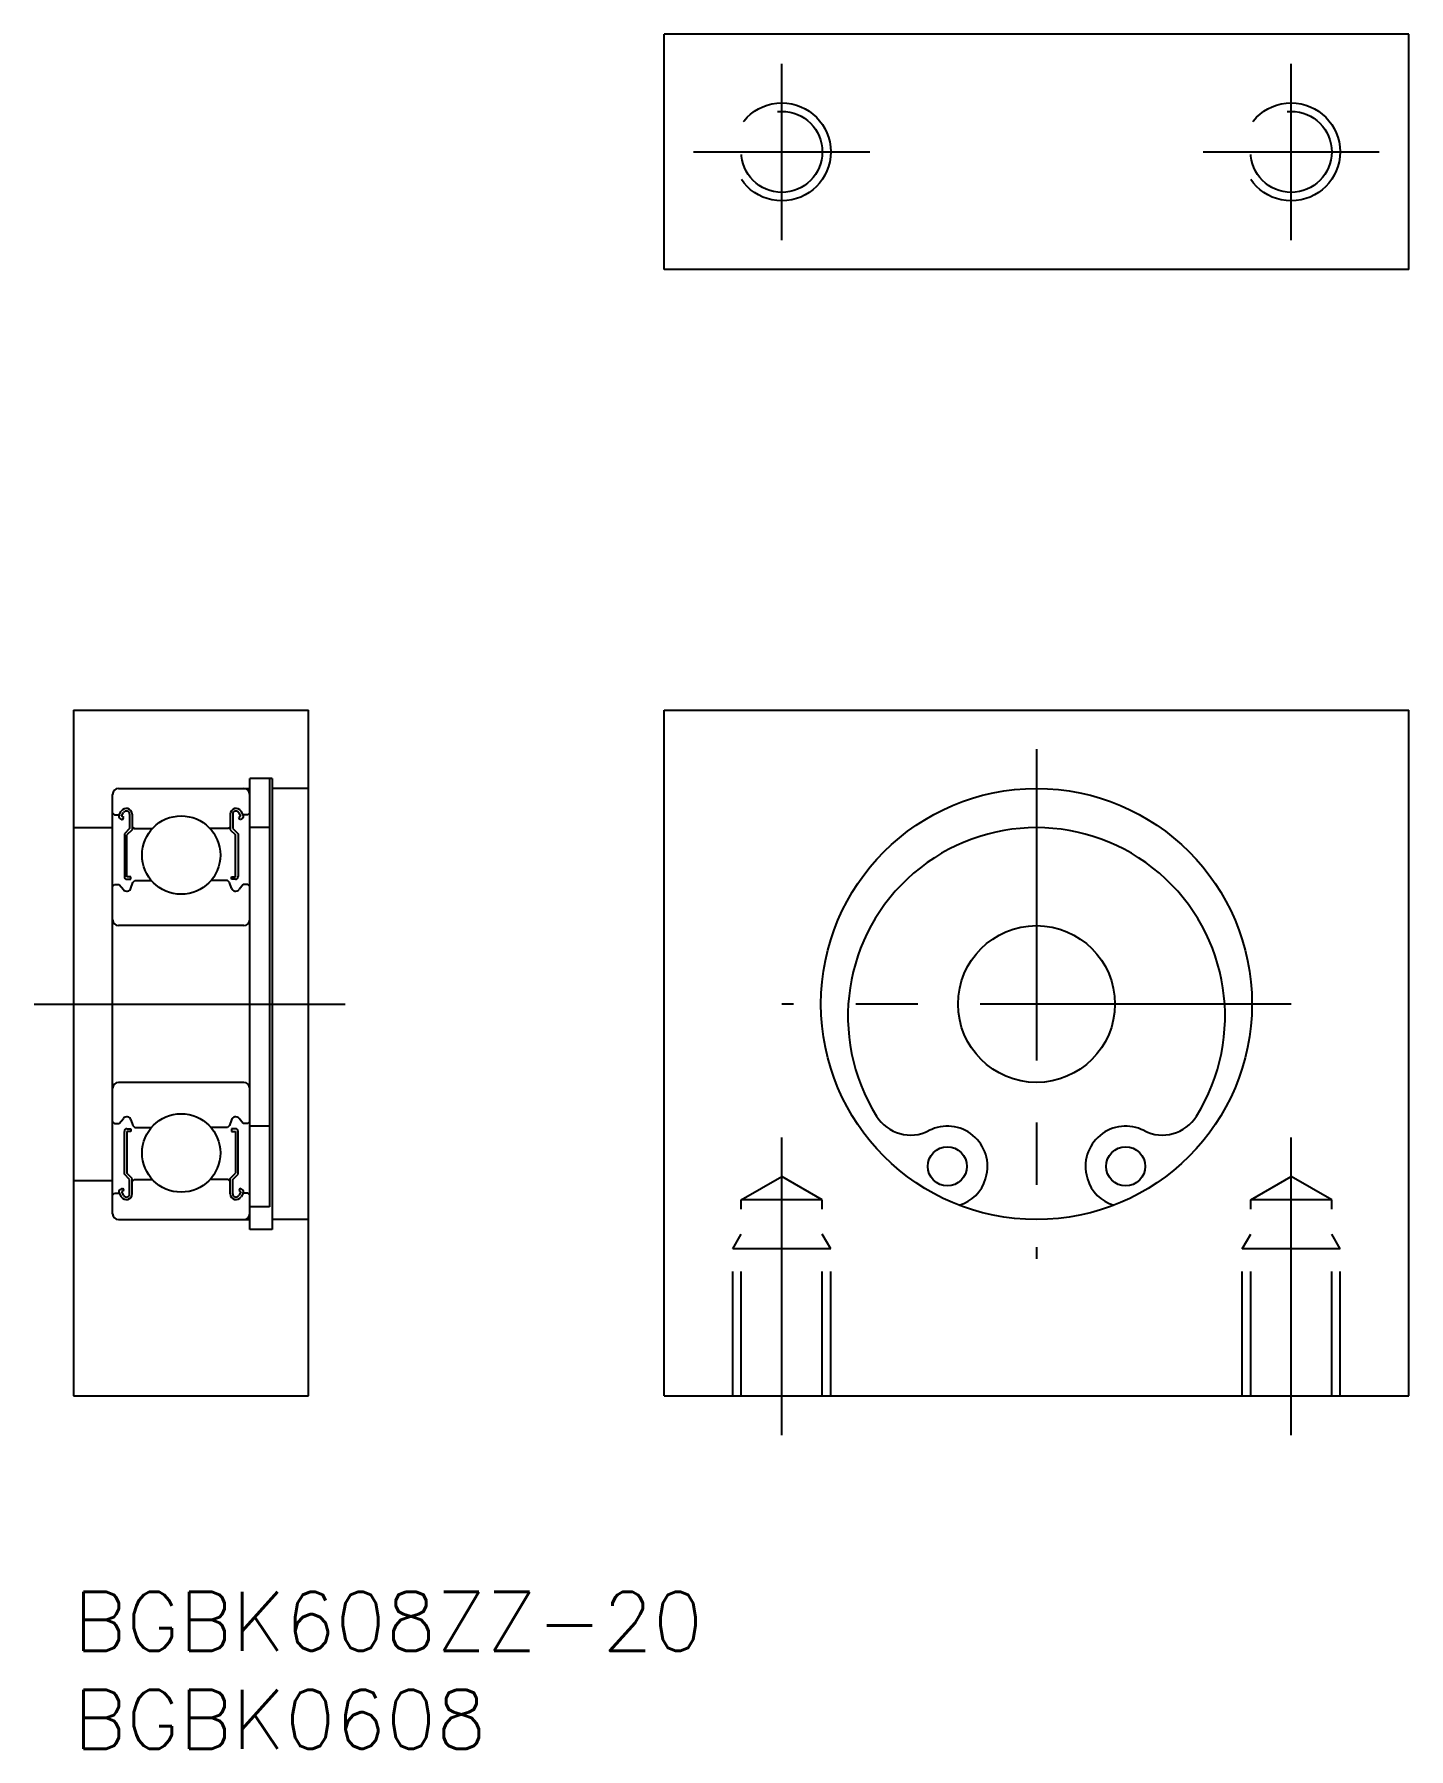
# Model space of a CAD drawing. Extents: x -2 to 68.2, y -8 to 79.5.
import ezdxf

# ---------------------------------------------------------------- set-up
doc = ezdxf.new("R2010")
doc.units = 0
doc.header["$LTSCALE"] = 0.5
doc.linetypes.add('CENTER', pattern=[50.8, 31.75, -6.35, 6.35, -6.35])
doc.linetypes.add('DASHED', pattern=[19.05, 12.7, -6.35])
for name, color, linetype in [('MSM_CENTER', 1, 'CENTER'), ('MSM_CONTINUOUS', 7, 'CONTINUOUS'), ('MSM_DASHED', 4, 'DASHED'), ('MSM_PART_NUMBER', 7, 'CONTINUOUS')]:
    doc.layers.add(name, color=color, linetype=linetype)
doc.styles.get("Standard").update_dxf_attribs({"font": 'txt.shx', "height": 3, "bigfont": 'bigfont.shx'})

# ---------------------------------------------------------------- blocks, each defined once
blk = doc.blocks.new('*U4')
at = {"layer": 'MSM_PART_NUMBER'}
blk.add_text('BGBK608ZZ-20', height=3, dxfattribs=at).set_placement((0, -3))
blk = doc.blocks.new('*U5')
at = {"layer": 'MSM_PART_NUMBER'}
blk.add_text('BGBK0608', height=3, dxfattribs=at).set_placement((0, -8))

msp = doc.modelspace()

# ---------------------------------------------------------------- linework, layer by layer
at = {"layer": 'MSM_CENTER'}
for p, q in [((36.158, 68.984), (36.158, 77.984)), ((62.158, 68.984), (62.158, 77.984)), ((31.658, 73.484), (40.658, 73.484)), ((57.658, 73.484), (66.658, 73.484)), ((49.158, 43), (49.158, 17)), ((-2, 30), (14, 30)), ((62.158, 30), (36.158, 30)), ((36.158, 8), (36.158, 23.193)), ((62.158, 8), (62.158, 23.193))]:
    msp.add_line(p, q, dxfattribs=at)
at = {"layer": 'MSM_CONTINUOUS'}
for p, q in [((30.158, 67.484), (30.158, 79.484)), ((68.158, 79.484), (30.158, 79.484)), ((68.158, 67.484), (68.158, 79.484)), ((68.158, 67.484), (30.158, 67.484)), ((0, 45), (0, 10)), ((0, 45), (12, 45)), ((12, 10), (12, 45)), ((30.158, 10), (30.158, 45)), ((30.158, 45), (68.158, 45)), ((68.158, 10), (68.158, 45)), ((9, 18.5), (9, 41.5)), ((10.15, 41.5), (9, 41.5)), ((10, 41.5), (10, 19.644)), ((10.15, 41.5), (10.15, 18.5)), ((2, 19.3), (2, 40.7)), ((2.3, 41), (9, 41)), ((12, 41), (10.15, 41)), ((2, 39.75), (2.1, 39.65)), ((2.1, 39.65), (2.333, 39.65)), ((2.333, 39.65), (2.443, 39.836)), ((2.382, 39.468), (2.498, 39.401)), ((2.449, 39.583), (2.558, 39.768)), ((2.564, 39.517), (2.449, 39.583)), ((2.498, 39.401), (2.564, 39.517)), ((2.867, 39.684), (2.867, 38.95)), ((3, 39.684), (3, 38.895)), ((8, 39.684), (8, 38.895)), ((8.133, 39.684), (8.133, 38.95)), ((8.436, 39.517), (8.551, 39.583)), ((8.502, 39.401), (8.436, 39.517)), ((8.551, 39.583), (8.442, 39.768)), ((8.618, 39.468), (8.502, 39.401)), ((8.667, 39.65), (8.557, 39.836)), ((8.9, 39.65), (8.667, 39.65)), ((9, 39.75), (8.9, 39.65)), ((0, 39), (2, 39)), ((2.867, 38.95), (2.6, 38.683)), ((2.6, 38.683), (2.6, 36.5)), ((3, 38.895), (2.733, 38.628)), ((2.733, 36.498), (2.733, 38.628)), ((3, 39.05), (3.1, 38.95)), ((3.1, 38.95), (4.024, 38.95)), ((7.9, 38.95), (6.976, 38.95)), ((8, 39.05), (7.9, 38.95)), ((8, 38.895), (8.267, 38.628)), ((8.133, 38.95), (8.4, 38.683)), ((8.267, 36.498), (8.267, 38.628)), ((8.4, 38.683), (8.4, 36.5)), ((10, 39), (9, 39)), ((2, 36), (2.1, 36.1)), ((2.1, 36.1), (2.333, 36.1)), ((2.333, 36.1), (2.548, 35.838)), ((2.731, 36.365), (2.933, 36.365)), ((2.933, 36.498), (2.733, 36.498)), ((2.933, 36.365), (2.933, 36.498)), ((2.933, 35.917), (3.039, 36.206)), ((3.039, 36.206), (3.139, 36.3)), ((3.139, 36.3), (3.98, 36.3)), ((7.861, 36.3), (7.02, 36.3)), ((7.961, 36.206), (7.861, 36.3)), ((8.067, 35.917), (7.961, 36.206)), ((8.067, 36.365), (8.067, 36.498)), ((8.067, 36.498), (8.267, 36.498)), ((8.269, 36.365), (8.067, 36.365)), ((8.667, 36.1), (8.452, 35.838)), ((8.9, 36.1), (8.667, 36.1)), ((9, 36), (8.9, 36.1)), ((8.7, 34), (2.3, 34)), ((8.7, 26), (2.3, 26)), ((9, 24.65), (9, 24.65)), ((2, 24), (2.1, 23.9)), ((2.1, 23.9), (2.333, 23.9)), ((2.333, 23.9), (2.548, 24.162)), ((2.731, 23.635), (2.933, 23.635)), ((2.933, 24.083), (3.039, 23.794)), ((2.933, 23.635), (2.933, 23.502)), ((3.039, 23.794), (3.139, 23.7)), ((3.139, 23.7), (3.98, 23.7)), ((7.861, 23.7), (7.02, 23.7)), ((7.961, 23.794), (7.861, 23.7)), ((8.067, 24.083), (7.961, 23.794)), ((8.269, 23.635), (8.067, 23.635)), ((8.067, 23.635), (8.067, 23.502)), ((8.667, 23.9), (8.452, 24.162)), ((8.9, 23.9), (8.667, 23.9)), ((9, 24), (8.9, 23.9)), ((10, 23.767), (9, 23.767)), ((2.6, 21.317), (2.6, 23.5)), ((2.733, 23.502), (2.733, 21.372)), ((2.933, 23.502), (2.733, 23.502)), ((8.067, 23.502), (8.267, 23.502)), ((8.267, 23.502), (8.267, 21.372)), ((8.4, 21.317), (8.4, 23.5)), ((0, 21), (2, 21)), ((2.867, 21.05), (2.6, 21.317)), ((3, 21.105), (2.733, 21.372)), ((2.867, 20.316), (2.867, 21.05)), ((3, 20.316), (3, 21.105)), ((3, 20.95), (3.1, 21.05)), ((3.1, 21.05), (4.024, 21.05)), ((7.9, 21.05), (6.976, 21.05)), ((8, 20.95), (7.9, 21.05)), ((8, 21.105), (8.267, 21.372)), ((8, 20.316), (8, 21.105)), ((8.133, 21.05), (8.4, 21.317)), ((8.133, 20.316), (8.133, 21.05)), ((46.559, 21.084), (46.576, 21.144)), ((51.74, 21.144), (51.758, 21.084)), ((2, 20.25), (2.1, 20.35)), ((2.1, 20.35), (2.333, 20.35)), ((2.333, 20.35), (2.443, 20.164)), ((2.382, 20.532), (2.498, 20.599)), ((2.564, 20.483), (2.449, 20.417)), ((2.449, 20.417), (2.558, 20.232)), ((2.498, 20.599), (2.564, 20.483)), ((8.502, 20.599), (8.436, 20.483)), ((8.436, 20.483), (8.551, 20.417)), ((8.551, 20.417), (8.442, 20.232)), ((8.618, 20.532), (8.502, 20.599)), ((8.667, 20.35), (8.557, 20.164)), ((8.9, 20.35), (8.667, 20.35)), ((9, 20.25), (8.9, 20.35)), ((10, 19.644), (9, 19.644)), ((2.3, 19), (9, 19)), ((10.15, 18.5), (9, 18.5)), ((12, 19), (10.15, 19)), ((0, 10), (12, 10)), ((30.158, 10), (68.158, 10))]:
    msp.add_line(p, q, dxfattribs=at)
for centre, radius in [((49.158, 30), 11), ((5.5, 37.6), 2), ((49.158, 30), 4), ((5.5, 22.4), 2), ((44.608, 21.717), 1), ((53.708, 21.717), 1)]:
    msp.add_circle(centre, radius, dxfattribs=at)
for centre, radius, start, end in [((2.3, 40.7), 0.3, 90, 180), ((8.7, 40.7), 0.3, 0, 90), ((2.449, 39.583), 0.133, 150.00063, 239.99347), ((2.701, 39.684), 0.299, 0, 149.63077), ((2.701, 39.684), 0.166, 0.00272, 149.53883), ((8.299, 39.684), 0.299, 30.36923, 180), ((8.299, 39.684), 0.166, 30.46117, 179.99728), ((8.551, 39.583), 0.133, 300.00653, 29.99937), ((49.158, 29.375), 9.625, 328.02231, 211.97769), ((2.719, 35.981), 0.224, 220.00096, 343.26048), ((2.733, 36.498), 0.133, 179.29831, 269.00766), ((8.281, 35.981), 0.224, 196.73952, 319.99904), ((8.267, 36.498), 0.133, 270.99234, 0.70169), ((2.3, 34.3), 0.3, 180, 270), ((8.7, 34.3), 0.3, 270, 0), ((2.3, 25.7), 0.3, 90, 180), ((8.7, 25.7), 0.3, 0, 90), ((2.719, 24.019), 0.224, 16.73952, 139.99904), ((2.733, 23.502), 0.133, 90.99234, 180.70169), ((8.281, 24.019), 0.224, 40.00096, 163.26048), ((8.267, 23.502), 0.133, 359.29831, 89.00766), ((42.733, 25.363), 2.05, 211.97769, 297.22239), ((44.608, 21.717), 2.05, 343.74665, 117.22239), ((53.708, 21.717), 2.05, 62.77761, 196.25335), ((55.584, 25.363), 2.05, 242.77761, 328.02231), ((44.639, 21.644), 2, 286.84888, 343.74665), ((53.678, 21.644), 2, 196.25335, 253.15112), ((2.449, 20.417), 0.133, 120.00653, 209.99937), ((2.701, 20.316), 0.299, 210.36923, 0), ((2.701, 20.316), 0.166, 210.46117, 359.99728), ((8.299, 20.316), 0.299, 180, 329.63077), ((8.299, 20.316), 0.166, 180.00272, 329.53883), ((8.551, 20.417), 0.133, 330.00063, 59.99347), ((2.3, 19.3), 0.3, 180, 270), ((8.7, 19.3), 0.3, 270, 0)]:
    msp.add_arc(centre, radius, start, end, dxfattribs=at)
at = {"layer": 'MSM_DASHED'}
for p, q in [((34.091, 20), (36.158, 21.193)), ((38.225, 20), (36.158, 21.193)), ((60.091, 20), (62.158, 21.193)), ((64.225, 20), (62.158, 21.193)), ((34.091, 10), (34.091, 20)), ((38.225, 20), (34.091, 20)), ((38.225, 10), (38.225, 20)), ((60.091, 10), (60.091, 20)), ((64.225, 20), (60.091, 20)), ((64.225, 10), (64.225, 20)), ((33.658, 17.5), (34.091, 18.25)), ((33.658, 10), (33.658, 17.5)), ((38.658, 17.5), (33.658, 17.5)), ((38.658, 17.5), (38.225, 18.25)), ((38.658, 10), (38.658, 17.5)), ((59.658, 17.5), (60.091, 18.25)), ((59.658, 10), (59.658, 17.5)), ((64.658, 17.5), (59.658, 17.5)), ((64.658, 17.5), (64.225, 18.25)), ((64.658, 10), (64.658, 17.5))]:
    msp.add_line(p, q, dxfattribs=at)
for centre, radius in [((36.158, 73.484), 2.5), ((36.158, 73.484), 2.067), ((62.158, 73.484), 2.5), ((62.158, 73.484), 2.067)]:
    msp.add_circle(centre, radius, dxfattribs=at)

# ---------------------------------------------------------------- block references
at = {"layer": 'MSM_CONTINUOUS'}
for name in ['*U4', '*U5']:
    msp.add_blockref(name, (0, 0), dxfattribs=at)

doc.saveas('drawing.dxf')
